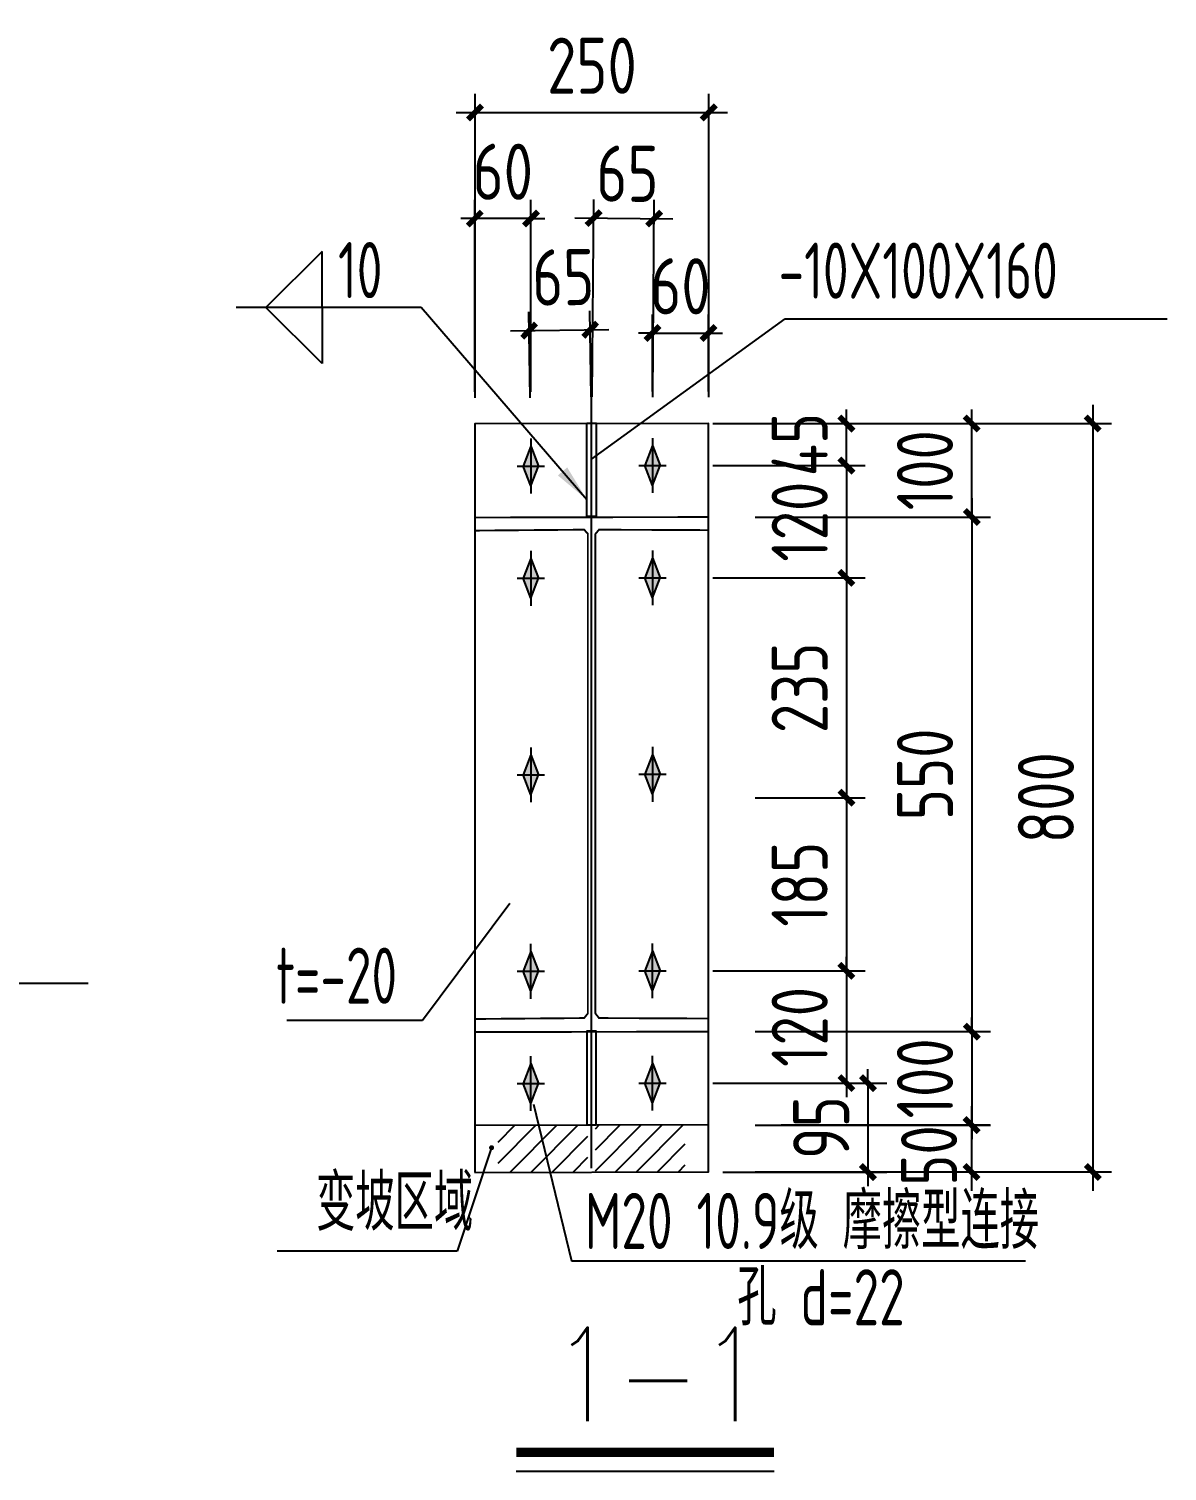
# Model space of a CAD drawing. Extents: x 177291 to 1288761, y 177638 to 322898.
# Drawn here: x 1241921 to 1248007, y 213038 to 220746 of the extents above; entities that cross this region are included whole.
import ezdxf

# ---------------------------------------------------------------- set-up
doc = ezdxf.new("R2010")
doc.units = 0
doc.header["$LTSCALE"] = 1000
for name, color, linetype in [('ADIM', 3, 'Continuous'), ('AXIS', 3, 'Continuous'), ('BOLT', 251, 'Continuous'), ('DOTE', 1, 'Continuous'), ('GL', 150, 'Continuous'), ('PZ', 202, 'Continuous'), ('TEXT', 7, 'Continuous')]:
    doc.layers.add(name, color=color, linetype=linetype)
doc.styles.add('SIM-TSSC', font='simplex.shx', dxfattribs={"width": 0.8, "bigfont": 'tssdchn.shx'})
doc.styles.get("Standard").update_dxf_attribs({"font": 'gbenor.shx', "bigfont": 'gbcbig.shx'})
doc.styles.add('TSSD_Dimension', font='Tssdeng.shx', dxfattribs={"width": 0.8, "bigfont": 'hztxt.shx'})
doc.styles.add('TSSD_Norm', font='tssdeng.shx', dxfattribs={"bigfont": 'hztxt.shx'})
doc.dimstyles.new('TSSD_20_100', dxfattribs={"dimtxt": 300, "dimasz": 75, "dimexe": 100, "dimexo": 250, "dimgap": 100, "dimtad": 1, "dimdec": 0, "dimlfac": 0.2, "dimzin": 0, "dimdsep": 46, "dimtxsty": 'TSSD_Dimension', "dimblk": 'ARCHTICK', "dimcen": 0, "dimdle": 100, "dimclrt": 7, "dimadec": 0, "dimazin": 0, "dimtfac": 1, "dimtdec": 0, "dimtix": 1, "dimtmove": 2, "dimatfit": 3, "dimfxl": 1, "dimtolj": 1, "dimtzin": 0, "dimarcsym": 0})
doc.dimstyles.new('TSSD_LEADER_STYLE_200.0', dxfattribs={"dimtxt": 0.18, "dimasz": 200, "dimexe": 0.18, "dimexo": 0.0625, "dimgap": 0.09, "dimtad": 0, "dimtih": 1, "dimtoh": 1, "dimdec": 4, "dimzin": 0, "dimdsep": 46, "dimtxsty": 'Standard', "dimcen": 0.09, "dimadec": 0, "dimazin": 0, "dimtfac": 1, "dimtdec": 4, "dimtofl": 0, "dimtmove": 0, "dimatfit": 3, "dimfxl": 1, "dimtolj": 1, "dimtzin": 0, "dimarcsym": 0})

# ---------------------------------------------------------------- blocks, each defined once
blk = doc.blocks.new('_ArchTick')
at = {"color": 0, "linetype": 'ByBlock', "const_width": 0.4}
blk.add_lwpolyline([(-0.5, -0.5), (0.5, 0.5)], dxfattribs=at)
blk = doc.blocks.new('*D876')
at = {"layer": 'AXIS', "color": 0, "lineweight": -2, "transparency": 16777216}
for p, q in [((1244307, 218774.6), (1244307, 220398.9)), ((1245556.9, 218777.1), (1245556.9, 220398.9)), ((1244207, 220298.9), (1245656.9, 220298.9))]:
    blk.add_line(p, q, dxfattribs=at)
at = {"layer": 'Defpoints', "color": 0, "transparency": 16777216}
for p in [(1245556.9, 220298.9), (1244307, 218524.6), (1245556.9, 218527.1)]:
    blk.add_point(p, dxfattribs=at)
at = {"layer": 'AXIS', "color": 0, "lineweight": -2, "transparency": 16777216, "xscale": 75, "yscale": 75, "zscale": 75, "rotation": 180}
blk.add_blockref('_ArchTick', (1244307, 220298.9), dxfattribs=at)
at = {"layer": 'AXIS', "color": 0, "lineweight": -2, "transparency": 16777216, "xscale": 75, "yscale": 75, "zscale": 75}
blk.add_blockref('_ArchTick', (1245556.9, 220298.9), dxfattribs=at)
at = {"layer": 'AXIS', "color": 7, "transparency": 16777216, "insert": (1244932, 220548.9), "char_height": 300, "attachment_point": 5, "style": 'TSSD_Dimension'}
blk.add_mtext('\\A1;250', dxfattribs=at)
blk = doc.blocks.new('*D877')
at = {"layer": 'AXIS', "color": 0, "lineweight": -2, "transparency": 16777216}
for p, q in [((1244933.7, 218779.6), (1244941.8, 219834.3)), ((1245257.5, 218777.1), (1245265.6, 219831.8)), ((1244841, 219735.1), (1245364.8, 219731.1))]:
    blk.add_line(p, q, dxfattribs=at)
at = {"layer": 'Defpoints', "color": 0, "transparency": 16777216}
for p in [(1245264.8, 219731.8), (1244931.8, 218529.6), (1245255.5, 218527.1)]:
    blk.add_point(p, dxfattribs=at)
at = {"layer": 'AXIS', "color": 0, "lineweight": -2, "transparency": 16777216, "xscale": 75, "yscale": 75, "zscale": 75}
for p, rotation in [((1244941, 219734.3), 179.5602017866999), ((1245264.8, 219731.8), 359.5602017866999)]:
    blk.add_blockref('_ArchTick', p, dxfattribs=dict(at, rotation=rotation))
at = {"layer": 'AXIS', "color": 7, "transparency": 16777216, "insert": (1245122.3, 219971.6), "char_height": 300, "attachment_point": 5, "rotation": 359.5602, "style": 'TSSD_Dimension'}
blk.add_mtext('\\A1;65', dxfattribs=at)
blk = doc.blocks.new('*D878')
at = {"layer": 'AXIS', "color": 0, "lineweight": -2, "transparency": 16777216}
for p, q in [((1244601.9, 218774.6), (1244594.9, 219232.9)), ((1244928, 218779.6), (1244921, 219237.9)), ((1244496.4, 219131.4), (1245022.5, 219139.4))]:
    blk.add_line(p, q, dxfattribs=at)
at = {"layer": 'Defpoints', "color": 0, "transparency": 16777216}
for p in [(1244922.5, 219137.9), (1244605.7, 218524.6), (1244931.8, 218529.6)]:
    blk.add_point(p, dxfattribs=at)
at = {"layer": 'AXIS', "color": 0, "lineweight": -2, "transparency": 16777216, "xscale": 75, "yscale": 75, "zscale": 75}
for p, rotation in [((1244596.4, 219132.9), 180.8731151727567), ((1244922.5, 219137.9), 0.8731151727567238)]:
    blk.add_blockref('_ArchTick', p, dxfattribs=dict(at, rotation=rotation))
at = {"layer": 'AXIS', "color": 7, "transparency": 16777216, "insert": (1244778.5, 219418.1), "char_height": 300, "attachment_point": 5, "rotation": 0.87312, "style": 'TSSD_Dimension'}
blk.add_mtext('\\A1;65', dxfattribs=at)
blk = doc.blocks.new('_WELD004')
at = {"color": 0, "linetype": 'ByBlock'}
for p, q in [((0, 1), (1, 0)), ((0, 0), (0, 1))]:
    blk.add_line(p, q, dxfattribs=at)
blk = doc.blocks.new('*D883')
at = {"layer": 'AXIS', "color": 0, "lineweight": -2, "transparency": 16777216}
for p, q in [((1246292.7, 218636.3), (1246292.7, 218711.3)), ((1245577.8, 218636.3), (1246392.7, 218636.3)), ((1246292.7, 218411.8), (1246292.7, 218636.3)), ((1245578.2, 218411.8), (1246392.7, 218411.8)), ((1246292.7, 218411.8), (1246292.7, 218336.8))]:
    blk.add_line(p, q, dxfattribs=at)
at = {"layer": 'Defpoints', "color": 0, "transparency": 16777216}
for p in [(1245327.8, 218636.3), (1246292.7, 218636.3), (1245328.2, 218411.8)]:
    blk.add_point(p, dxfattribs=at)
at = {"layer": 'AXIS', "color": 0, "lineweight": -2, "transparency": 16777216, "xscale": 75, "yscale": 75, "zscale": 75}
for p, rotation in [((1246292.7, 218636.3), 270), ((1246292.7, 218411.8), 90)]:
    blk.add_blockref('_ArchTick', p, dxfattribs=dict(at, rotation=rotation))
at = {"layer": 'AXIS', "color": 7, "transparency": 16777216, "insert": (1246042.7, 218524.1), "char_height": 300, "attachment_point": 5, "rotation": 90, "style": 'TSSD_Dimension'}
blk.add_mtext('\\A1;45', dxfattribs=at)
blk = doc.blocks.new('*D884')
at = {"layer": 'AXIS', "color": 0, "lineweight": -2, "transparency": 16777216}
for p, q in [((1246292.7, 218411.8), (1246292.7, 218486.8)), ((1245578.2, 218411.8), (1246392.7, 218411.8)), ((1246292.7, 218411.8), (1246292.7, 217811.8)), ((1245578.2, 217811.8), (1246392.7, 217811.8)), ((1246292.7, 217811.8), (1246292.7, 217736.8))]:
    blk.add_line(p, q, dxfattribs=at)
at = {"layer": 'Defpoints', "color": 0, "transparency": 16777216}
for p in [(1245328.2, 218411.8), (1245328.2, 217811.8), (1246292.7, 217811.8)]:
    blk.add_point(p, dxfattribs=at)
at = {"layer": 'AXIS', "color": 0, "lineweight": -2, "transparency": 16777216, "xscale": 75, "yscale": 75, "zscale": 75}
for p, rotation in [((1246292.7, 218411.8), 270), ((1246292.7, 217811.8), 90)]:
    blk.add_blockref('_ArchTick', p, dxfattribs=dict(at, rotation=rotation))
at = {"layer": 'AXIS', "color": 7, "transparency": 16777216, "insert": (1246042.7, 218111.8), "char_height": 300, "attachment_point": 5, "rotation": 90, "style": 'TSSD_Dimension'}
blk.add_mtext('\\A1;120', dxfattribs=at)
blk = doc.blocks.new('*D885')
at = {"layer": 'AXIS', "color": 0, "lineweight": -2, "transparency": 16777216}
for p, q in [((1246292.7, 217911.8), (1246292.7, 216536.8)), ((1245578.2, 217811.8), (1246392.7, 217811.8)), ((1245805.5, 216636.8), (1246392.7, 216636.8))]:
    blk.add_line(p, q, dxfattribs=at)
at = {"layer": 'Defpoints', "color": 0, "transparency": 16777216}
for p in [(1245328.2, 217811.8), (1245555.5, 216636.8), (1246292.7, 216636.8)]:
    blk.add_point(p, dxfattribs=at)
at = {"layer": 'AXIS', "color": 0, "lineweight": -2, "transparency": 16777216, "xscale": 75, "yscale": 75, "zscale": 75}
for p, rotation in [((1246292.7, 217811.8), 90), ((1246292.7, 216636.8), 270)]:
    blk.add_blockref('_ArchTick', p, dxfattribs=dict(at, rotation=rotation))
at = {"layer": 'AXIS', "color": 7, "transparency": 16777216, "insert": (1246042.7, 217224.3), "char_height": 300, "attachment_point": 5, "rotation": 90, "style": 'TSSD_Dimension'}
blk.add_mtext('\\A1;235', dxfattribs=at)
blk = doc.blocks.new('*D886')
at = {"layer": 'AXIS', "color": 0, "lineweight": -2, "transparency": 16777216}
for p, q in [((1246292.7, 216736.8), (1246292.7, 215611.8)), ((1245805.5, 216636.8), (1246392.7, 216636.8)), ((1245578.2, 215711.8), (1246392.7, 215711.8))]:
    blk.add_line(p, q, dxfattribs=at)
at = {"layer": 'Defpoints', "color": 0, "transparency": 16777216}
for p in [(1245555.5, 216636.8), (1245328.2, 215711.8), (1246292.7, 215711.8)]:
    blk.add_point(p, dxfattribs=at)
at = {"layer": 'AXIS', "color": 0, "lineweight": -2, "transparency": 16777216, "xscale": 75, "yscale": 75, "zscale": 75}
for p, rotation in [((1246292.7, 216636.8), 90), ((1246292.7, 215711.8), 270)]:
    blk.add_blockref('_ArchTick', p, dxfattribs=dict(at, rotation=rotation))
at = {"layer": 'AXIS', "color": 7, "transparency": 16777216, "insert": (1246042.7, 216174.3), "char_height": 300, "attachment_point": 5, "rotation": 90, "style": 'TSSD_Dimension'}
blk.add_mtext('\\A1;185', dxfattribs=at)
blk = doc.blocks.new('*D887')
at = {"layer": 'AXIS', "color": 0, "lineweight": -2, "transparency": 16777216}
for p, q in [((1246292.7, 215711.8), (1246292.7, 215786.8)), ((1245578.2, 215711.8), (1246392.7, 215711.8)), ((1246292.7, 215711.8), (1246292.7, 215111.8)), ((1245578.2, 215111.8), (1246392.7, 215111.8)), ((1246292.7, 215111.8), (1246292.7, 215036.8))]:
    blk.add_line(p, q, dxfattribs=at)
at = {"layer": 'Defpoints', "color": 0, "transparency": 16777216}
for p in [(1245328.2, 215711.8), (1245328.2, 215111.8), (1246292.7, 215111.8)]:
    blk.add_point(p, dxfattribs=at)
at = {"layer": 'AXIS', "color": 0, "lineweight": -2, "transparency": 16777216, "xscale": 75, "yscale": 75, "zscale": 75}
for p, rotation in [((1246292.7, 215711.8), 270), ((1246292.7, 215111.8), 90)]:
    blk.add_blockref('_ArchTick', p, dxfattribs=dict(at, rotation=rotation))
at = {"layer": 'AXIS', "color": 7, "transparency": 16777216, "insert": (1246042.7, 215411.8), "char_height": 300, "attachment_point": 5, "rotation": 90, "style": 'TSSD_Dimension'}
blk.add_mtext('\\A1;120', dxfattribs=at)
blk = doc.blocks.new('*D888')
at = {"layer": 'AXIS', "color": 0, "lineweight": -2, "transparency": 16777216}
for p, q in [((1246407.8, 215111.8), (1246407.8, 215186.8)), ((1245578.2, 215111.8), (1246507.8, 215111.8)), ((1246407.8, 215111.8), (1246407.8, 214636.4)), ((1245631.2, 214636.4), (1246507.8, 214636.4)), ((1246407.8, 214636.4), (1246407.8, 214561.4))]:
    blk.add_line(p, q, dxfattribs=at)
at = {"layer": 'Defpoints', "color": 0, "transparency": 16777216}
for p in [(1245328.2, 215111.8), (1245381.2, 214636.4), (1246407.8, 214636.4)]:
    blk.add_point(p, dxfattribs=at)
at = {"layer": 'AXIS', "color": 0, "lineweight": -2, "transparency": 16777216, "xscale": 75, "yscale": 75, "zscale": 75}
for p, rotation in [((1246407.8, 215111.8), 270), ((1246407.8, 214636.4), 90)]:
    blk.add_blockref('_ArchTick', p, dxfattribs=dict(at, rotation=rotation))
at = {"layer": 'AXIS', "color": 7, "transparency": 16777216, "insert": (1246157.8, 214874.1), "char_height": 300, "attachment_point": 5, "rotation": 90, "style": 'TSSD_Dimension'}
blk.add_mtext('\\A1;95', dxfattribs=at)
blk = doc.blocks.new('*D879')
at = {"layer": 'AXIS', "color": 0, "lineweight": -2, "transparency": 16777216}
for p, q in [((1247609.6, 218736.8), (1247609.6, 214536.8)), ((1245805.5, 218636.8), (1247709.6, 218636.8)), ((1245804.9, 214636.8), (1247709.6, 214636.8))]:
    blk.add_line(p, q, dxfattribs=at)
at = {"layer": 'Defpoints', "color": 0, "transparency": 16777216}
for p in [(1245555.5, 218636.8), (1245554.9, 214636.8), (1247609.6, 214636.8)]:
    blk.add_point(p, dxfattribs=at)
at = {"layer": 'AXIS', "color": 0, "lineweight": -2, "transparency": 16777216, "xscale": 75, "yscale": 75, "zscale": 75}
for p, rotation in [((1247609.6, 218636.8), 90), ((1247609.6, 214636.8), 270)]:
    blk.add_blockref('_ArchTick', p, dxfattribs=dict(at, rotation=rotation))
at = {"layer": 'AXIS', "color": 7, "transparency": 16777216, "insert": (1247359.6, 216636.8), "char_height": 300, "attachment_point": 5, "rotation": 90, "style": 'TSSD_Dimension'}
blk.add_mtext('\\A1;800', dxfattribs=at)
blk = doc.blocks.new('*D889')
at = {"layer": 'AXIS', "color": 0, "lineweight": -2, "transparency": 16777216}
for p, q in [((1244305.7, 218805.8), (1244305.7, 219832.1)), ((1244605.7, 218805.8), (1244605.7, 219832.1)), ((1244305.7, 219732.1), (1244230.7, 219732.1)), ((1244605.7, 219732.1), (1244305.7, 219732.1)), ((1244605.7, 219732.1), (1244680.7, 219732.1))]:
    blk.add_line(p, q, dxfattribs=at)
at = {"layer": 'Defpoints', "color": 0, "transparency": 16777216}
for p in [(1244305.7, 219732.1), (1244305.7, 218555.8), (1244605.7, 218555.8)]:
    blk.add_point(p, dxfattribs=at)
at = {"layer": 'AXIS', "color": 0, "lineweight": -2, "transparency": 16777216, "xscale": 75, "yscale": 75, "zscale": 75}
blk.add_blockref('_ArchTick', (1244305.7, 219732.1), dxfattribs=at)
at = {"layer": 'AXIS', "color": 0, "lineweight": -2, "transparency": 16777216, "xscale": 75, "yscale": 75, "zscale": 75, "rotation": 180}
blk.add_blockref('_ArchTick', (1244605.7, 219732.1), dxfattribs=at)
at = {"layer": 'AXIS', "color": 7, "transparency": 16777216, "insert": (1244455.7, 219982.1), "char_height": 300, "attachment_point": 5, "style": 'TSSD_Dimension'}
blk.add_mtext('\\A1;60', dxfattribs=at)
blk = doc.blocks.new('*D890')
at = {"layer": 'AXIS', "color": 0, "lineweight": -2, "transparency": 16777216}
for p, q in [((1245255.5, 218808.3), (1245255.5, 219220)), ((1245555.5, 218808.3), (1245555.5, 219220)), ((1245255.5, 219120), (1245180.5, 219120)), ((1245255.5, 219120), (1245555.5, 219120)), ((1245555.5, 219120), (1245630.5, 219120))]:
    blk.add_line(p, q, dxfattribs=at)
at = {"layer": 'Defpoints', "color": 0, "transparency": 16777216}
for p in [(1245555.5, 219120), (1245255.5, 218558.3), (1245555.5, 218558.3)]:
    blk.add_point(p, dxfattribs=at)
at = {"layer": 'AXIS', "color": 0, "lineweight": -2, "transparency": 16777216, "xscale": 75, "yscale": 75, "zscale": 75}
blk.add_blockref('_ArchTick', (1245255.5, 219120), dxfattribs=at)
at = {"layer": 'AXIS', "color": 0, "lineweight": -2, "transparency": 16777216, "xscale": 75, "yscale": 75, "zscale": 75, "rotation": 180}
blk.add_blockref('_ArchTick', (1245555.5, 219120), dxfattribs=at)
at = {"layer": 'AXIS', "color": 7, "transparency": 16777216, "insert": (1245405.5, 219370), "char_height": 300, "attachment_point": 5, "style": 'TSSD_Dimension'}
blk.add_mtext('\\A1;60', dxfattribs=at)
blk = doc.blocks.new('*D880')
at = {"layer": 'AXIS', "color": 0, "lineweight": -2, "transparency": 16777216}
for p, q in [((1246962.7, 218236.8), (1246962.7, 215286.8)), ((1245805.5, 218136.8), (1247062.7, 218136.8)), ((1245805.5, 215386.8), (1247062.7, 215386.8))]:
    blk.add_line(p, q, dxfattribs=at)
at = {"layer": 'Defpoints', "color": 0, "transparency": 16777216}
for p in [(1245555.5, 218136.8), (1245555.5, 215386.8), (1246962.7, 215386.8)]:
    blk.add_point(p, dxfattribs=at)
at = {"layer": 'AXIS', "color": 0, "lineweight": -2, "transparency": 16777216, "xscale": 75, "yscale": 75, "zscale": 75}
for p, rotation in [((1246962.7, 218136.8), 90), ((1246962.7, 215386.8), 270)]:
    blk.add_blockref('_ArchTick', p, dxfattribs=dict(at, rotation=rotation))
at = {"layer": 'AXIS', "color": 7, "transparency": 16777216, "insert": (1246712.7, 216761.8), "char_height": 300, "attachment_point": 5, "rotation": 90, "style": 'TSSD_Dimension'}
blk.add_mtext('\\A1;550', dxfattribs=at)
blk = doc.blocks.new('*D881')
at = {"layer": 'AXIS', "color": 0, "lineweight": -2, "transparency": 16777216}
for p, q in [((1246962.7, 215386.8), (1246962.7, 215461.8)), ((1245805.5, 215386.8), (1247062.7, 215386.8)), ((1246962.7, 215386.8), (1246962.7, 214886.8)), ((1245805.5, 214886.8), (1247062.7, 214886.8)), ((1246962.7, 214886.8), (1246962.7, 214811.8))]:
    blk.add_line(p, q, dxfattribs=at)
at = {"layer": 'Defpoints', "color": 0, "transparency": 16777216}
for p in [(1245555.5, 215386.8), (1245555.5, 214886.8), (1246962.7, 214886.8)]:
    blk.add_point(p, dxfattribs=at)
at = {"layer": 'AXIS', "color": 0, "lineweight": -2, "transparency": 16777216, "xscale": 75, "yscale": 75, "zscale": 75}
for p, rotation in [((1246962.7, 215386.8), 270), ((1246962.7, 214886.8), 90)]:
    blk.add_blockref('_ArchTick', p, dxfattribs=dict(at, rotation=rotation))
at = {"layer": 'AXIS', "color": 7, "transparency": 16777216, "insert": (1246712.7, 215136.8), "char_height": 300, "attachment_point": 5, "rotation": 90, "style": 'TSSD_Dimension'}
blk.add_mtext('\\A1;100', dxfattribs=at)
blk = doc.blocks.new('*D882')
at = {"layer": 'AXIS', "color": 0, "lineweight": -2, "transparency": 16777216}
for p, q in [((1246962.7, 218636.8), (1246962.7, 218711.8)), ((1245805.5, 218636.8), (1247062.7, 218636.8)), ((1246962.7, 218136.8), (1246962.7, 218636.8)), ((1245805.5, 218136.8), (1247062.7, 218136.8)), ((1246962.7, 218136.8), (1246962.7, 218061.8))]:
    blk.add_line(p, q, dxfattribs=at)
at = {"layer": 'Defpoints', "color": 0, "transparency": 16777216}
for p in [(1245555.5, 218636.8), (1246962.7, 218636.8), (1245555.5, 218136.8)]:
    blk.add_point(p, dxfattribs=at)
at = {"layer": 'AXIS', "color": 0, "lineweight": -2, "transparency": 16777216, "xscale": 75, "yscale": 75, "zscale": 75}
for p, rotation in [((1246962.7, 218636.8), 270), ((1246962.7, 218136.8), 90)]:
    blk.add_blockref('_ArchTick', p, dxfattribs=dict(at, rotation=rotation))
at = {"layer": 'AXIS', "color": 7, "transparency": 16777216, "insert": (1246712.7, 218386.8), "char_height": 300, "attachment_point": 5, "rotation": 90, "style": 'TSSD_Dimension'}
blk.add_mtext('\\A1;100', dxfattribs=at)
blk = doc.blocks.new('*D891')
at = {"layer": 'AXIS', "color": 0, "lineweight": -2, "transparency": 16777216}
for p, q in [((1246961.5, 214988), (1246961.5, 214536.8)), ((1245944.5, 214888), (1247061.5, 214888)), ((1245805.5, 214636.8), (1247061.5, 214636.8))]:
    blk.add_line(p, q, dxfattribs=at)
at = {"layer": 'Defpoints', "color": 0, "transparency": 16777216}
for p in [(1245694.5, 214888), (1245555.5, 214636.8), (1246961.5, 214636.8)]:
    blk.add_point(p, dxfattribs=at)
at = {"layer": 'AXIS', "color": 0, "lineweight": -2, "transparency": 16777216, "xscale": 75, "yscale": 75, "zscale": 75}
for p, rotation in [((1246961.5, 214888), 90), ((1246961.5, 214636.8), 270)]:
    blk.add_blockref('_ArchTick', p, dxfattribs=dict(at, rotation=rotation))
at = {"layer": 'AXIS', "color": 7, "transparency": 16777216, "insert": (1246734.4, 214724.6), "char_height": 300, "attachment_point": 5, "rotation": 90, "style": 'TSSD_Dimension'}
blk.add_mtext('\\A1;50', dxfattribs=at)

msp = doc.modelspace()

# ---------------------------------------------------------------- hatches: boundary and pattern name
h = msp.add_hatch(color=256)
h.paths.add_polyline_path([(1245214.38, 218411.79), (1245255.54, 218411.79), (1245255.54, 218518.31)])
h.paths.add_polyline_path([(1245255.54, 218518.31), (1245255.54, 218411.79), (1245296.71, 218411.79)])
h.paths.add_polyline_path([(1245296.71, 218411.79), (1245255.54, 218411.79), (1245255.54, 218305.27)])
h.paths.add_polyline_path([(1245255.54, 218411.79), (1245214.38, 218411.79), (1245255.54, 218305.27)])
h = msp.add_hatch(color=256)
h.paths.add_polyline_path([(1244564.5, 218409.3), (1244605.67, 218409.3), (1244605.67, 218515.82)])
h.paths.add_polyline_path([(1244605.67, 218515.82), (1244605.67, 218409.3), (1244646.84, 218409.3)])
h.paths.add_polyline_path([(1244646.84, 218409.3), (1244605.67, 218409.3), (1244605.67, 218302.79)])
h.paths.add_polyline_path([(1244605.67, 218409.3), (1244564.5, 218409.3), (1244605.67, 218302.79)])
h = msp.add_hatch(color=256)
h.paths.add_polyline_path([(1244564.5, 217809.3), (1244605.67, 217809.3), (1244605.67, 217915.82)])
h.paths.add_polyline_path([(1244605.67, 217915.82), (1244605.67, 217809.3), (1244646.84, 217809.3)])
h.paths.add_polyline_path([(1244646.84, 217809.3), (1244605.67, 217809.3), (1244605.67, 217702.79)])
h.paths.add_polyline_path([(1244605.67, 217809.3), (1244564.5, 217809.3), (1244605.67, 217702.79)])
h = msp.add_hatch(color=256)
h.paths.add_polyline_path([(1245214.38, 217811.79), (1245255.54, 217811.79), (1245255.54, 217918.31)])
h.paths.add_polyline_path([(1245255.54, 217918.31), (1245255.54, 217811.79), (1245296.71, 217811.79)])
h.paths.add_polyline_path([(1245296.71, 217811.79), (1245255.54, 217811.79), (1245255.54, 217705.27)])
h.paths.add_polyline_path([(1245255.54, 217811.79), (1245214.38, 217811.79), (1245255.54, 217705.27)])
h = msp.add_hatch(color=256)
h.paths.add_polyline_path([(1244564.5, 216759.3), (1244605.67, 216759.3), (1244605.67, 216865.82)])
h.paths.add_polyline_path([(1244605.67, 216865.82), (1244605.67, 216759.3), (1244646.84, 216759.3)])
h.paths.add_polyline_path([(1244646.84, 216759.3), (1244605.67, 216759.3), (1244605.67, 216652.79)])
h.paths.add_polyline_path([(1244605.67, 216759.3), (1244564.5, 216759.3), (1244605.67, 216652.79)])
h = msp.add_hatch(color=256)
h.paths.add_polyline_path([(1245214.38, 216761.79), (1245255.54, 216761.79), (1245255.54, 216868.31)])
h.paths.add_polyline_path([(1245255.54, 216868.31), (1245255.54, 216761.79), (1245296.71, 216761.79)])
h.paths.add_polyline_path([(1245296.71, 216761.79), (1245255.54, 216761.79), (1245255.54, 216655.27)])
h.paths.add_polyline_path([(1245255.54, 216761.79), (1245214.38, 216761.79), (1245255.54, 216655.27)])
h = msp.add_hatch(color=256)
h.paths.add_polyline_path([(1244564.5, 215709.3), (1244605.67, 215709.3), (1244605.67, 215602.79)])
h.paths.add_polyline_path([(1244605.67, 215602.79), (1244605.67, 215709.3), (1244646.84, 215709.3)])
h.paths.add_polyline_path([(1244646.84, 215709.3), (1244605.67, 215709.3), (1244605.67, 215815.82)])
h.paths.add_polyline_path([(1244605.67, 215709.3), (1244564.5, 215709.3), (1244605.67, 215815.82)])
h = msp.add_hatch(color=256)
h.paths.add_polyline_path([(1245214.38, 215711.79), (1245255.54, 215711.79), (1245255.54, 215605.27)])
h.paths.add_polyline_path([(1245255.54, 215605.27), (1245255.54, 215711.79), (1245296.71, 215711.79)])
h.paths.add_polyline_path([(1245296.71, 215711.79), (1245255.54, 215711.79), (1245255.54, 215818.31)])
h.paths.add_polyline_path([(1245255.54, 215711.79), (1245214.38, 215711.79), (1245255.54, 215818.31)])
h = msp.add_hatch(color=256)
h.paths.add_polyline_path([(1244564.5, 215109.3), (1244605.67, 215109.3), (1244605.67, 215002.79)])
h.paths.add_polyline_path([(1244605.67, 215002.79), (1244605.67, 215109.3), (1244646.84, 215109.3)])
h.paths.add_polyline_path([(1244646.84, 215109.3), (1244605.67, 215109.3), (1244605.67, 215215.82)])
h.paths.add_polyline_path([(1244605.67, 215109.3), (1244564.5, 215109.3), (1244605.67, 215215.82)])
h = msp.add_hatch(color=256)
h.paths.add_polyline_path([(1245214.38, 215111.79), (1245255.54, 215111.79), (1245255.54, 215005.27)])
h.paths.add_polyline_path([(1245255.54, 215005.27), (1245255.54, 215111.79), (1245296.71, 215111.79)])
h.paths.add_polyline_path([(1245296.71, 215111.79), (1245255.54, 215111.79), (1245255.54, 215218.31)])
h.paths.add_polyline_path([(1245255.54, 215111.79), (1245214.38, 215111.79), (1245255.54, 215218.31)])
at = {"layer": 'BOLT', "true_color": 0x939598}
h = msp.add_hatch(dxfattribs=at)
h.set_pattern_fill('ANSI31', color=252, scale=25, style=0)
h.set_pattern_definition([(45, (1034045.01, 122164.9), (-56.1266, 56.1266), [])])
h.paths.add_polyline_path([(1244430.42, 214637.98), (1244910.31, 214637.98), (1244910.31, 214887.98), (1244430.42, 214887.98)])
h.paths.add_polyline_path([(1244950.31, 214887.98), (1244950.31, 214637.98), (1245430.54, 214637.98), (1245430.54, 214887.98)])

# ---------------------------------------------------------------- linework, layer by layer
for p, q in [((1244605.67, 218555.8), (1244605.67, 218262.81)), ((1245255.54, 218518.31), (1245214.38, 218411.79)), ((1245255.54, 218558.28), (1245255.54, 218265.29)), ((1245255.54, 218518.31), (1245296.71, 218411.79)), ((1244605.67, 218515.82), (1244564.5, 218409.3)), ((1244605.67, 218515.82), (1244646.84, 218409.3)), ((1244533.01, 218409.3), (1244678.33, 218409.3)), ((1244605.67, 218302.79), (1244564.5, 218409.3)), ((1244605.67, 218302.79), (1244646.84, 218409.3)), ((1245182.89, 218411.79), (1245328.2, 218411.79)), ((1245255.54, 218305.27), (1245214.38, 218411.79)), ((1245255.54, 218305.27), (1245296.71, 218411.79)), ((1244605.67, 217915.82), (1244564.5, 217809.3)), ((1244605.67, 217955.8), (1244605.67, 217662.81)), ((1244605.67, 217915.82), (1244646.84, 217809.3)), ((1245255.54, 217918.31), (1245214.38, 217811.79)), ((1245255.54, 217958.28), (1245255.54, 217665.29)), ((1245255.54, 217918.31), (1245296.71, 217811.79)), ((1244533.01, 217809.3), (1244678.33, 217809.3)), ((1244605.67, 217702.79), (1244564.5, 217809.3)), ((1244605.67, 217702.79), (1244646.84, 217809.3)), ((1245182.89, 217811.79), (1245328.2, 217811.79)), ((1245255.54, 217705.27), (1245214.38, 217811.79)), ((1245255.54, 217705.27), (1245296.71, 217811.79)), ((1244605.67, 216905.8), (1244605.67, 216612.81)), ((1245255.54, 216908.28), (1245255.54, 216615.29)), ((1244605.67, 216865.82), (1244564.5, 216759.3)), ((1244605.67, 216865.82), (1244646.84, 216759.3)), ((1245255.54, 216868.31), (1245214.38, 216761.79)), ((1245255.54, 216868.31), (1245296.71, 216761.79)), ((1244533.01, 216759.3), (1244678.33, 216759.3)), ((1244605.67, 216652.79), (1244564.5, 216759.3)), ((1244605.67, 216652.79), (1244646.84, 216759.3)), ((1245182.89, 216761.79), (1245328.2, 216761.79)), ((1245255.54, 216655.27), (1245214.38, 216761.79)), ((1245255.54, 216655.27), (1245296.71, 216761.79)), ((1244605.67, 215562.81), (1244605.67, 215855.8)), ((1245255.54, 215565.29), (1245255.54, 215858.28)), ((1244605.67, 215815.82), (1244564.5, 215709.3)), ((1244605.67, 215815.82), (1244646.84, 215709.3)), ((1245255.54, 215818.31), (1245214.38, 215711.79)), ((1245255.54, 215818.31), (1245296.71, 215711.79)), ((1244533.01, 215709.3), (1244678.33, 215709.3)), ((1244605.67, 215602.79), (1244564.5, 215709.3)), ((1244605.67, 215602.79), (1244646.84, 215709.3)), ((1245182.89, 215711.79), (1245328.2, 215711.79)), ((1245255.54, 215605.27), (1245214.38, 215711.79)), ((1245255.54, 215605.27), (1245296.71, 215711.79)), ((1244605.67, 215215.82), (1244564.5, 215109.3)), ((1244605.67, 214962.81), (1244605.67, 215255.8)), ((1244605.67, 215215.82), (1244646.84, 215109.3)), ((1245255.54, 215218.31), (1245214.38, 215111.79)), ((1245255.54, 214965.29), (1245255.54, 215258.28)), ((1245255.54, 215218.31), (1245296.71, 215111.79)), ((1244533.01, 215109.3), (1244678.33, 215109.3)), ((1244605.67, 215002.79), (1244564.5, 215109.3)), ((1244605.67, 215002.79), (1244646.84, 215109.3)), ((1245182.89, 215111.79), (1245328.2, 215111.79)), ((1245255.54, 215005.27), (1245214.38, 215111.79)), ((1245255.54, 215005.27), (1245296.71, 215111.79))]:
    msp.add_line(p, q)
at = {"layer": 'ADIM', "const_width": 50}
msp.add_lwpolyline([(1244527.13, 213137.89), (1245905.59, 213137.89)], dxfattribs=at)
at = {"layer": 'ADIM'}
msp.add_lwpolyline([(1244527.13, 213037.89), (1245905.59, 213037.89)], dxfattribs=at)
at = {"layer": 'AXIS'}
for p, q in [((1244019.14, 219256.47), (1243030.62, 219256.47)), ((1244929.67, 218446.22), (1245964.35, 219195.22)), ((1245964.35, 219195.22), (1248007.44, 219195.22)), ((1244493.56, 216071.28), (1244026.64, 215446.69)), ((1240181.5, 215645.26), (1242239.09, 215645.26)), ((1244026.64, 215446.69), (1243300.83, 215446.69)), ((1244620.14, 214999.36), (1244823.12, 214161.9)), ((1244397.64, 214772.94), (1244212.37, 214213.33)), ((1244212.37, 214213.33), (1243248.49, 214213.33)), ((1244823.12, 214161.9), (1247250.3, 214161.9))]:
    msp.add_line(p, q, dxfattribs=at)
at = {"layer": 'AXIS', "const_width": 13.33}
msp.add_lwpolyline([(1244392.32, 214772.43, 1), (1244398.8, 214760.78, 1)], format="xyb", close=True, dxfattribs=at)
at = {"layer": 'DOTE'}
msp.add_line((1244930.42, 214656.27), (1244930.42, 219013.87), dxfattribs=at)
at = {"layer": 'GL', "const_width": 10}
msp.add_lwpolyline([(1244305.67, 215384.3), (1245555.54, 215386.79), (1245555.54, 215456.79), (1244969.67, 215459.27), (1244950.42, 215484.27), (1244950.42, 218046.03), (1244969.67, 218069.27), (1245555.54, 218066.79), (1245555.54, 218136.79), (1244305.67, 218134.3), (1244305.67, 218064.3), (1244890.42, 218069.27), (1244910.42, 218046.84), (1244910.42, 215484.27), (1244890.42, 215459.27), (1244305.67, 215454.3), (1244305.67, 215384.3)], close=True, dxfattribs=at)
at = {"layer": 'PZ'}
msp.add_line((1245555.54, 214888.03), (1244305.67, 214884.3), dxfattribs=at)
for points in [[(1244305.67, 214634.3), (1245555.54, 214636.79), (1245555.54, 218636.79), (1244305.67, 218634.3)], [(1244905.42, 218639.27), (1244955.42, 218639.27), (1244955.42, 218139.27), (1244905.42, 218139.27)], [(1244905.42, 214889.27), (1244955.42, 214889.27), (1244955.42, 215389.27), (1244905.42, 215389.27)]]:
    msp.add_lwpolyline(points, close=True, dxfattribs=at)

# ---------------------------------------------------------------- block references
at = {"layer": 'AXIS', "xscale": -300, "yscale": 300, "zscale": 300}
msp.add_blockref('_WELD004', (1243489.21, 219256.47), dxfattribs=at)
at = {"layer": 'AXIS', "xscale": 300, "yscale": 300, "zscale": 300, "rotation": 180}
msp.add_blockref('_WELD004', (1243489.21, 219256.47), dxfattribs=at)

# ---------------------------------------------------------------- texts
at = {"layer": 'TEXT', "style": 'TSSD_Norm', "width": 0.7}
for s, p in [('10', (1243574.59, 219306.47)), ('-10X100X160', (1245930.15, 219303.57)), ('t=-20', (1243242.26, 215535.73)), ('变坡区域', (1243456.89, 214322.83)), ('M20 10.9级 摩擦型连接', (1244893.96, 214225.22)), ('孔 d=22', (1245709.23, 213817.2))]:
    msp.add_text(s, height=300, rotation=360, dxfattribs=at).set_placement(p)
at = {"layer": 'TEXT', "linetype": 'ByBlock', "style": 'SIM-TSSC', "width": 0.8}
msp.add_text('1-1', height=500, dxfattribs=at).set_placement((1244720.37, 213305.54))

# ---------------------------------------------------------------- dimensions: what is measured, and where the dimension line sits
at = {"layer": 'AXIS'}
for base, p1, p2, picture, middle in [((1245556.92, 220298.9), (1244307.04, 218524.65), (1245556.92, 218527.13), '*D876', (1244931.98, 220548.9)), ((1244305.67, 219732.07), (1244605.67, 218555.8), (1244305.67, 218555.8), '*D889', (1244455.67, 219982.07)), ((1245555.54, 219120), (1245255.54, 218558.28), (1245555.54, 218558.28), '*D890', (1245405.54, 219370))]:
    dim = msp.add_linear_dim(base=base, p1=p1, p2=p2, dimstyle='TSSD_20_100', dxfattribs=at)
    dim.commit()
    dim.dimension.update_dxf_attribs({"geometry": picture, "text_midpoint": middle})
for base, p1, p2, angle, picture, middle, dimtype in [((1245264.79, 219731.82), (1244931.8, 218529.62), (1245255.54, 218527.13), 359.560202, '*D877', (1245122.26, 219971.57), 161), ((1244922.53, 219137.88), (1244605.67, 218524.65), (1244931.8, 218529.62), 0.873115, '*D878', (1244778.54, 219418.05), 161), ((1246961.55, 214636.79), (1245694.52, 214887.98), (1245555.54, 214636.79), 90, '*D891', (1246734.45, 214724.6), 160)]:
    dim = msp.add_linear_dim(base=base, p1=p1, p2=p2, angle=angle, dimstyle='TSSD_20_100', dxfattribs=at)
    dim.commit()
    dim.dimension.update_dxf_attribs({"geometry": picture, "text_midpoint": middle, "dimtype": dimtype})
for base, p1, p2, angle, picture, middle in [((1246292.66, 218636.34), (1245328.2, 218411.79), (1245327.76, 218636.34), 90, '*D883', (1246042.66, 218524.06)), ((1247609.61, 214636.79), (1245555.54, 218636.79), (1245554.92, 214636.79), 90, '*D879', (1247359.61, 216636.79)), ((1246962.74, 218636.79), (1245555.54, 218136.79), (1245555.54, 218636.79), 270, '*D882', (1246712.74, 218386.79)), ((1246292.66, 217811.79), (1245328.2, 218411.79), (1245328.2, 217811.79), 90, '*D884', (1246042.66, 218111.79)), ((1246962.74, 215386.79), (1245555.54, 218136.79), (1245555.54, 215386.79), 90, '*D880', (1246712.74, 216761.79)), ((1246292.66, 216636.79), (1245328.2, 217811.79), (1245555.54, 216636.79), 90, '*D885', (1246042.66, 217224.29)), ((1246292.66, 215711.79), (1245555.54, 216636.79), (1245328.2, 215711.79), 90, '*D886', (1246042.66, 216174.29)), ((1246292.66, 215111.79), (1245328.2, 215711.79), (1245328.2, 215111.79), 90, '*D887', (1246042.66, 215411.79)), ((1246962.74, 214886.79), (1245555.54, 215386.79), (1245555.54, 214886.79), 90, '*D881', (1246712.74, 215136.79)), ((1246407.81, 214636.44), (1245328.2, 215111.79), (1245381.22, 214636.44), 90, '*D888', (1246157.81, 214874.12))]:
    dim = msp.add_linear_dim(base=base, p1=p1, p2=p2, angle=angle, dimstyle='TSSD_20_100', dxfattribs=at)
    dim.commit()
    dim.dimension.update_dxf_attribs({"geometry": picture, "text_midpoint": middle})

# ---------------------------------------------------------------- leaders
msp.add_leader([(1244905.42, 218229.17), (1244019.14, 219256.47)], dimstyle='TSSD_LEADER_STYLE_200.0', dxfattribs=at)

doc.saveas('drawing.dxf')
